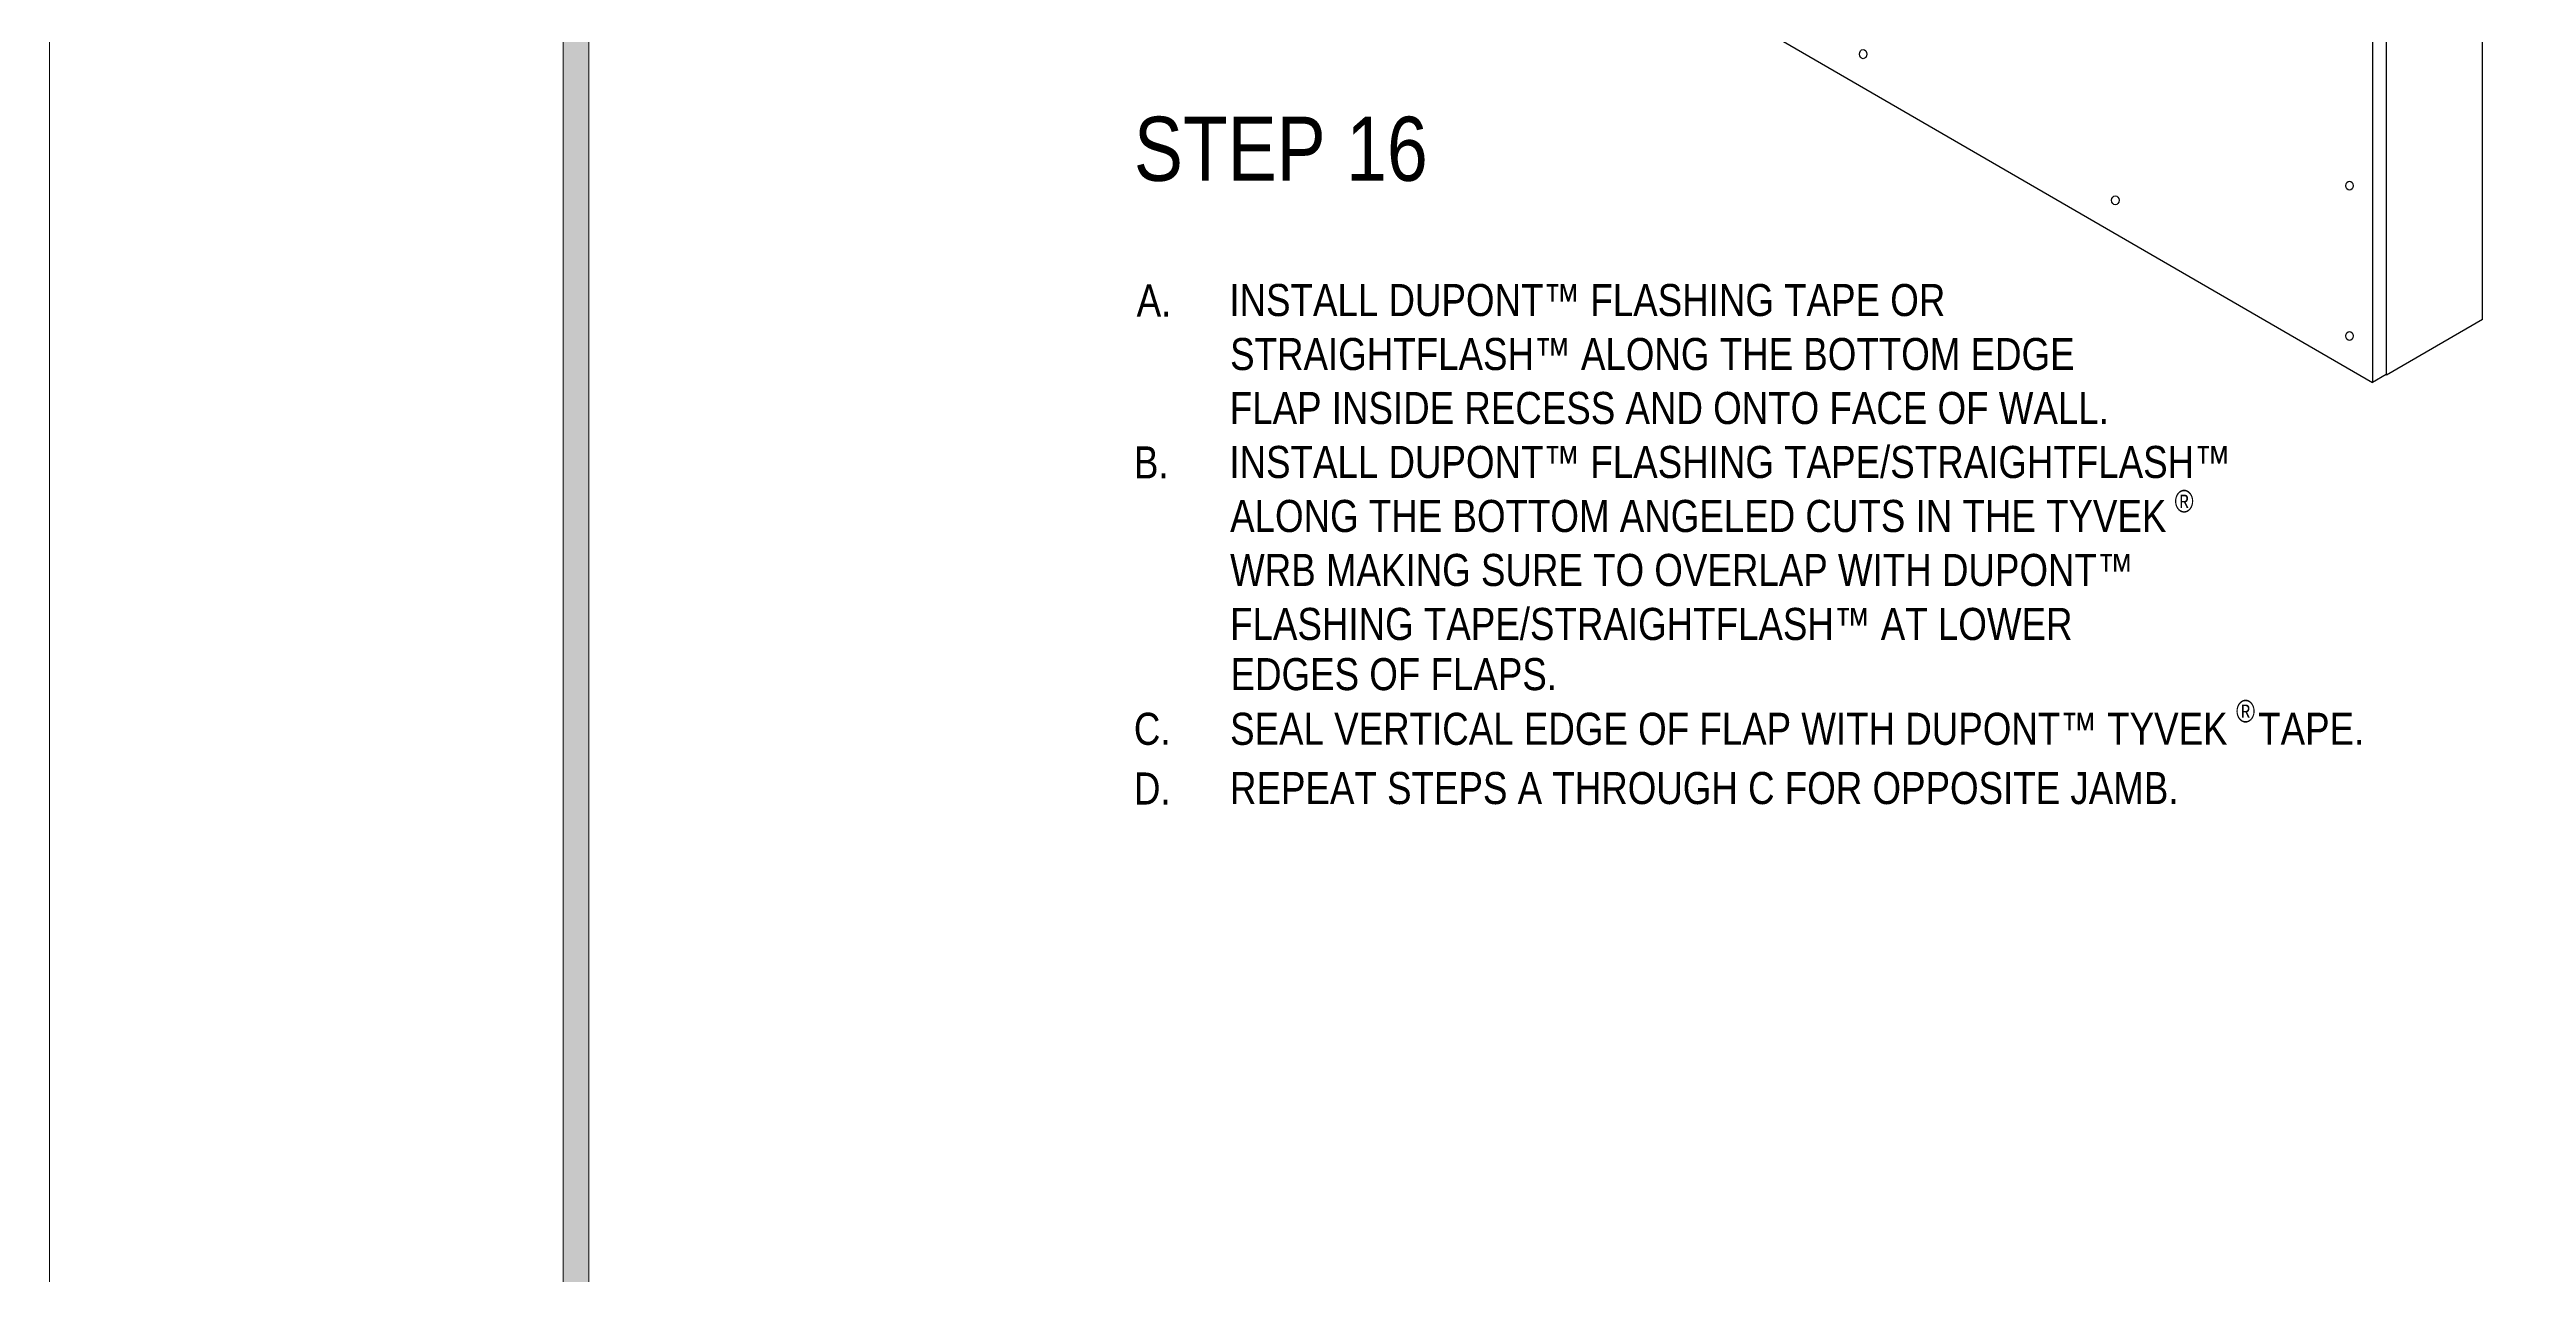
# Model space of a CAD drawing. Extents: x -1337 to 5791, y -3809 to 1769.
# Drawn here: x -1337 to -467, y -2327 to -1898 of the extents above; entities that cross this region are included whole.
import ezdxf

# ---------------------------------------------------------------- set-up
doc = ezdxf.new("R2010")
doc.units = 0
doc.header["$MEASUREMENT"] = 0
for name, color, linetype, lineweight in [('.ATI-TEXT', 7, 'Continuous', 0), ('G-ANNO-TTLB', 7, 'Continuous', 0), ('G-ANNO-TTLB_1', 7, 'Continuous', 0), ('WALL SCRATCH', 7, 'Continuous', 0)]:
    doc.layers.add(name, color=color, linetype=linetype, lineweight=lineweight)

# ---------------------------------------------------------------- blocks, each defined once
blk = doc.blocks.new('Block_52')
at = {"layer": '.ATI-TEXT', "char_height": 0.2, "attachment_point": 7}
for s, insert in [('\\C18;\\c0;\\FArial Narrow|b0|i0|c1;\\H11.249999;\\W1.000000;A.', (-955.22, -1991.21)), ('\\C18;\\c0;\\FArial Narrow|b0|i0|c1;\\H11.249999;\\W1.000000;INSTALL DUPONT™ FLASHING TAPE OR ', (-922.69, -1991.21)), ('\\C18;\\c0;\\FArial Narrow|b0|i0|c1;\\H11.249999;\\W1.000000;STRAIGHTFLASH™ ALONG THE BOTTOM EDGE', (-922.42, -2010.16)), ('\\C18;\\c0;\\FArial Narrow|b0|i0|c1;\\H11.249999;\\W1.000000;FLAP INSIDE RECESS AND ONTO FACE OF WALL.     ', (-922.55, -2029.1)), ('\\C18;\\c0;\\FArial Narrow|b0|i0|c1;\\H11.249999;\\W1.000000;B.', (-956.17, -2048.05)), ('\\C18;\\c0;\\FArial Narrow|b0|i0|c1;\\H11.249999;\\W1.000000;INSTALL DUPONT™ FLASHING TAPE/STRAIGHTFLASH™', (-922.69, -2048.05)), ('\\C18;\\c0;\\FArial Narrow|b0|i0|c1;\\H11.249999;\\W1.000000;ALONG THE BOTTOM ANGELED CUTS IN THE TYVEK', (-922.42, -2067)), ('\\C18;\\c0;\\FArial Narrow|b0|i0|c1;\\H7.874999;\\W1.000000;®', (-590.88, -2060.07)), ('\\C18;\\c0;\\FArial Narrow|b0|i0|c1;\\H11.249999;\\W1.000000;WRB MAKING SURE TO OVERLAP WITH DUPONT™', (-922.43, -2085.95)), ('\\C18;\\c0;\\FArial Narrow|b0|i0|c1;\\H11.249999;\\W1.000000;FLASHING TAPE/STRAIGHTFLASH™ AT LOWER ', (-922.43, -2104.9)), ('\\C18;\\c0;\\FArial Narrow|b0|i0|c1;\\H11.249999;\\W1.000000;EDGES OF FLAPS.', (-922.26, -2122.51)), ('\\C18;\\c0;\\FArial Narrow|b0|i0|c1;\\H7.874999;\\W1.000000;®', (-569.32, -2133.76)), ('\\C18;\\c0;\\FArial Narrow|b0|i0|c1;\\H11.249999;\\W1.000000;C.', (-956.21, -2141.7)), ('\\C18;\\c0;\\FArial Narrow|b0|i0|c1;\\H11.249999;\\W1.000000;SEAL VERTICAL EDGE OF FLAP WITH DUPONT™ TYVEK   TAPE.', (-922.43, -2141.7)), ('\\C18;\\c0;\\FArial Narrow|b0|i0|c1;\\H11.249999;\\W1.000000;D.', (-956.18, -2162.49)), ('\\C18;\\c0;\\FArial Narrow|b0|i0|c1;\\H11.249999;\\W1.000000;REPEAT STEPS A THROUGH C FOR OPPOSITE JAMB.', (-922.46, -2162.49))]:
    blk.add_mtext(s, dxfattribs=dict(at, insert=insert))

msp = doc.modelspace()

# ---------------------------------------------------------------- hatches: boundary and pattern name
at = {"layer": 'G-ANNO-TTLB', "true_color": 0xff00ff, "transparency": 33554687}
h = msp.add_hatch(color=6, dxfattribs=at)
edge = h.paths.add_edge_path()
edge.add_spline(control_points=[(1773.02, -3692.6), (1773.02, -3692.6), (-1156.5, -3692.6), (-1156.5, -3692.6), (-1156.5, -3692.6), (-1156.5, -1235.6), (-1156.5, -1235.6), (-1156.5, -1235.6), (1773.02, -1235.6), (1773.02, -1235.6), (1773.02, -1235.6), (1773.02, -3692.6), (1773.02, -3692.6)], knot_values=[0, 0, 0, 0, 1, 1, 1, 2, 2, 2, 3, 3, 3, 4, 4, 4, 4], degree=3, periodic=0)
edge = h.paths.add_edge_path()
edge.add_spline(control_points=[(-1147.5, -1244.6), (-1147.5, -1244.6), (-1147.5, -3683.6), (-1147.5, -3683.6), (-1147.5, -3683.6), (1764.02, -3683.6), (1764.02, -3683.6), (1764.02, -3683.6), (1764.02, -1244.6), (1764.02, -1244.6), (1764.02, -1244.6), (-1147.5, -1244.6), (-1147.5, -1244.6)], knot_values=[0, 0, 0, 0, 1, 1, 1, 2, 2, 2, 3, 3, 3, 4, 4, 4, 4], degree=3, periodic=0)
edge.add_line((-1147.5, -1244.6), (-1147.5, -1244.6))

# ---------------------------------------------------------------- linework, layer by layer
at = {"layer": 'G-ANNO-TTLB', "color": 6, "lineweight": 9, "true_color": 0xff00ff}
for p, q in [((-1156.5, -1235.6), (-1156.5, -3692.6)), ((-1147.5, -1244.6), (-1147.5, -3683.6)), ((-1147.5, -3683.6), (-1147.5, -1244.6))]:
    msp.add_line(p, q, dxfattribs=at)
at = {"layer": 'G-ANNO-TTLB'}
for points in [[(1773.02, -3692.6), (1773.02, -3692.6), (-1156.5, -3692.6), (-1156.5, -3692.6), (-1156.5, -3692.6), (-1156.5, -1235.6), (-1156.5, -1235.6), (-1156.5, -1235.6), (1773.02, -1235.6), (1773.02, -1235.6), (1773.02, -1235.6), (1773.02, -3692.6), (1773.02, -3692.6)], [(-1147.5, -1244.6), (-1147.5, -1244.6), (-1147.5, -3683.6), (-1147.5, -3683.6), (-1147.5, -3683.6), (1764.02, -3683.6), (1764.02, -3683.6), (1764.02, -3683.6), (1764.02, -1244.6), (1764.02, -1244.6), (1764.02, -1244.6), (-1147.5, -1244.6), (-1147.5, -1244.6)]]:
    msp.add_open_spline(points, degree=3, knots=[0, 0, 0, 0, 1, 1, 1, 2, 2, 2, 3, 3, 3, 4, 4, 4, 4], dxfattribs=at)
at = {"layer": 'G-ANNO-TTLB_1', "color": 6, "lineweight": 9, "true_color": 0xff00ff}
msp.add_line((-1336.81, -1081.38), (-1336.81, -3673.38), dxfattribs=at)
at = {"layer": 'WALL SCRATCH', "color": 33, "lineweight": 25, "true_color": 0xcc9966}
for q in [(-482.85, -1567.86), (-516.47, -2011.79)]:
    msp.add_line((-482.85, -1992.22), q, dxfattribs=at)
at = {"layer": 'WALL SCRATCH', "color": 2, "lineweight": 25, "true_color": 0xffff00}
for p, q in [((-516.47, -2011.79), (-516.47, -1587.43)), ((-521.42, -1847.16), (-521.42, -2014.32)), ((-790.21, -1858.71), (-521.42, -2014.32)), ((-516.61, -2011.54), (-521.42, -2014.32))]:
    msp.add_line(p, q, dxfattribs=at)
at = {"layer": 'WALL SCRATCH', "color": 252, "lineweight": 25, "true_color": 0x848484}
msp.add_lwpolyline([(-528.71, -1909.52)], dxfattribs=at)
for centre in [(-700.25, -1899.13), (-529.53, -1945.31), (-611.71, -1950.42), (-529.53, -1998.04)]:
    msp.add_ellipse(centre, major_axis=(0, 1.59), ratio=0.812499, dxfattribs=at)

# ---------------------------------------------------------------- block references
at = {"layer": '.ATI-TEXT'}
msp.add_blockref('Block_52', (0, 0), dxfattribs=at)

# ---------------------------------------------------------------- texts
at = {"layer": '.ATI-TEXT', "insert": (-956.18, -1943.91), "char_height": 0.2, "attachment_point": 7}
msp.add_mtext('\\C18;\\c0;\\FArial Narrow|b0|i0|c1;\\H22.499999;\\W1.000000;STEP 16', dxfattribs=at)

doc.saveas('drawing.dxf')
